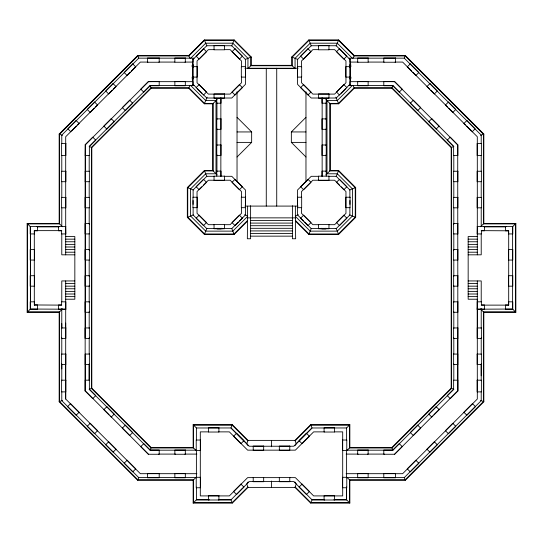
<?xml version="1.0" encoding="UTF-8"?>
<svg xmlns="http://www.w3.org/2000/svg" width="543" height="543" viewBox="0 0 543 543"><rect width="100%" height="100%" fill="white"/><g stroke="black" fill="none" stroke-linecap="round" stroke-linejoin="round"><path stroke-width="0.81" d="M195.847 477.521L193.152 480.216L137.65 480.216L59.167 401.732L59.167 312.279L62.431 309.015M61.78 368.894L61.78 363.858M61.78 354.627L61.78 337.841M61.78 328.61L61.78 323.574M196.871 473.686L140.359 473.686L65.696 399.024L65.696 323.078M89.201 146.474L150.092 85.584L193.96 85.584L192.867 84.491L192.867 81.667L148.47 81.667L85.285 144.852L85.122 390.98L85.122 380.181L89.364 380.181L89.364 389.222L95.758 395.616L92.758 398.61L85.122 390.98M89.201 380.019L89.201 364.014M89.201 354.07L89.201 337.895M195.847 450.262L193.152 447.568L151.178 447.568L91.815 388.204L91.815 147.56L151.178 88.197L188.74 88.197L204.358 103.815L212.741 103.815L217.064 99.491M347.153 477.521L349.848 480.216L349.848 503.069L346.583 499.804L346.583 487.105M453.799 380.181L453.799 364.014M453.799 354.07L453.799 337.895M457.715 380.181L457.715 364.516M457.715 354.07L457.715 338.398M457.878 390.98L457.878 380.181L453.636 380.181L453.636 389.222L447.242 395.616L450.242 398.61L457.878 390.98L457.715 144.852L394.53 81.667L350.133 81.667L350.133 84.491L349.04 85.584L392.908 85.584L453.799 146.474M481.22 391.537L481.22 400.646L404.264 477.602L346.319 477.602M481.22 380.772L481.22 364.516M481.22 354.627L481.22 337.841M349.848 480.216L405.35 480.216L483.833 401.732L483.833 312.279L480.569 309.015M193.152 447.568L193.152 424.714L232.323 424.714L247.995 440.387L246.739 443.875L248.137 445.817M349.848 503.069L310.677 503.069L295.005 487.397L296.261 483.908L294.863 481.967M188.74 88.197L189.738 85.787M204.358 103.815L207.121 97.136M231.691 45.931L234.176 39.931L251.205 56.961L251.205 65.343L247.941 68.608L247.941 58.318L232.825 43.196L205.709 43.196L190.593 58.318L189.738 57.965L188.74 55.549L137.65 55.549L59.167 134.04L59.167 223.485L62.431 226.75M217.064 174.839L212.741 170.516L204.358 170.516L187.328 187.545L187.328 217.37L204.358 234.4L206.842 228.399M137.65 480.216L138.709 477.664M148.402 454.26L140.773 446.624L143.766 443.631L150.16 450.018L159.201 450.018L159.201 454.26L148.402 454.26L110.324 415.945M196.681 450.181L150.092 450.181L151.178 447.568M336.158 45.931L338.642 39.931L354.26 55.549L405.35 55.549L483.833 134.04L483.833 223.485L480.569 226.75M354.26 55.549L353.262 57.965L352.407 58.318L337.291 43.196L310.175 43.196L295.059 58.318L295.059 68.608L247.941 68.608M295.657 221.232L308.824 234.4L311.309 228.399M232.323 424.714L230.972 427.979L246.773 443.78M336.158 176.509L338.642 170.516L330.259 170.516L325.936 174.839M347.153 450.262L349.848 447.568L391.822 447.568L451.185 388.204L451.185 147.56L391.822 88.197L392.908 85.584M394.53 81.667L383.799 81.504L383.799 85.746L392.84 85.746L399.234 92.14L402.227 89.14L394.598 81.504M404.291 58.101L405.35 55.549M310.677 503.069L312.028 499.804L300.91 488.686M248.137 481.967L246.739 483.908L247.995 487.397L232.323 503.069L193.152 503.069L193.152 480.216M294.863 445.817L296.261 443.875L295.005 440.387L310.677 424.714L349.848 424.714L349.848 447.568M70.746 131.691L65.696 136.741L65.696 254.823M71.669 130.768L76.448 125.99M77.642 124.795L94.367 108.071M95.561 106.876L112.286 90.152M113.48 88.957L130.205 72.233M131.399 71.038L140.359 62.078L147.934 62.078M85.122 144.791L92.758 137.155L95.758 140.155L89.364 146.542L89.364 155.583L85.122 155.583L85.285 144.852M148.402 81.504L140.773 89.14L143.766 92.14L150.16 85.746L159.201 85.746L159.201 81.504L148.47 81.667M188.74 55.549L204.358 39.931L234.176 39.931M184.973 62.078L192.867 62.078L192.867 59.255L193.96 58.162L138.737 58.162L61.78 135.119L61.78 143.42M192.548 62.078L192.548 64.909L192.113 65.343L192.113 66.653L192.846 66.653L192.846 77.099L192.113 77.099L192.548 81.667M65.696 226.723L65.859 233.931L61.617 233.931L61.617 230.802L58.488 230.802L58.488 226.56L65.859 226.56M59.167 312.279L27.15 312.279L30.415 309.015L30.415 226.75L27.15 223.485L59.167 223.485M61.78 305.125L34.467 304.962L37.596 304.962L37.596 309.205L30.225 309.205L30.225 301.833L34.467 301.833L34.467 304.962M295.059 68.608L291.795 65.343L291.795 56.961L308.824 39.931L338.642 39.931M201.82 186.799L197.041 191.57L197.041 213.345L208.383 224.68L214.241 224.68M203.605 185.007L208.383 180.228L230.151 180.228L241.492 191.57L241.492 197.435M237.033 157.008L251.653 142.388L251.653 131.942L237.033 117.322M305.967 157.008L291.347 142.388L291.347 131.942L305.967 117.322M350.452 81.667L350.452 78.837L350.887 78.402L350.887 77.099L350.154 77.099L350.154 66.653L350.887 66.653L350.452 62.078M339.796 94.462L336.239 98.018L311.22 98.018L297.591 84.382L297.591 59.363L311.22 45.734L336.239 45.734L349.875 59.363L349.875 66.87M340.984 93.274L345.728 88.529M346.753 87.504L349.875 84.382L349.875 76.875M352.407 85.434L337.291 100.55L326.995 100.55L326.995 173.78L337.291 173.78L352.407 188.896L352.407 216.012L337.291 231.135L310.175 231.135L295.657 216.616M325.936 99.491L330.259 103.815L338.642 103.815L354.26 88.197L391.822 88.197M238.296 222.08L231.78 228.596L206.761 228.596L193.125 214.967L193.125 207.46M239.483 220.892L245.409 214.967L245.409 189.948L231.78 176.312L224.273 176.312M247.628 206.211L247.343 238.757L250.608 238.757L250.608 205.722M247.343 216.616L232.825 231.135L205.709 231.135L190.593 216.012L190.593 188.896L205.709 173.78L216.005 173.78L216.005 100.55L205.709 100.55L190.593 85.434M247.343 220.648L234.006 233.985L204.528 233.985L187.735 217.193L187.735 187.715L204.528 170.93L213.148 170.93L213.148 103.401L204.528 103.401L188.91 87.783L151.008 87.783L91.4 147.391L91.4 388.381L151.008 447.982L193.559 447.982L193.559 425.128L232.153 425.128L247.839 440.814M204.358 234.4L234.176 234.4L247.343 221.232M308.824 234.4L338.642 234.4L355.672 217.37L355.672 187.545L338.642 170.516M193.152 503.069L196.417 499.804L196.417 487.105M242.09 488.686L230.985 499.825L218.327 499.825L230.972 499.804L232.323 503.069M242.192 488.625L249.264 481.546L293.736 481.546L300.808 488.625M247.839 486.969L232.153 502.655L193.559 502.655L193.559 479.802L137.827 479.802L59.581 401.562L59.581 311.872L27.564 311.872L27.564 223.899L59.581 223.899L59.581 134.209L137.827 55.963L188.91 55.963L204.528 40.345L234.006 40.345L250.798 57.137L250.798 65.757L292.202 65.757L292.202 57.137L308.994 40.345L338.472 40.345L354.09 55.963L405.173 55.963L483.419 134.209L483.419 223.899L515.436 223.899L515.436 311.872L483.419 311.872L483.419 401.562L405.173 479.802L349.441 479.802L349.441 502.655L310.847 502.655L295.161 486.969M295.161 440.814L310.847 425.128L349.441 425.128L349.441 447.982L391.992 447.982L451.6 388.381L451.6 147.391L391.992 87.783L354.09 87.783L338.472 103.401L329.852 103.401L329.852 170.93L338.472 170.93L355.265 187.715L355.265 217.193L338.472 233.985L308.994 233.985L295.657 220.648M508.533 230.802L508.533 233.931L512.775 233.931L512.775 226.56L505.404 226.56L505.404 230.802L508.533 230.802L481.22 230.639M512.585 226.75L515.85 223.485L483.833 223.485M296.227 443.78L312.028 427.979L346.61 427.959L349.848 424.714M477.141 309.205L484.512 309.205L484.512 304.962L481.383 304.962L481.383 301.833L477.141 301.833L477.141 309.205L512.612 309.042L515.85 312.279L483.833 312.279M346.319 450.181L392.908 450.181L453.799 389.29M432.676 415.945L394.598 454.26L383.799 454.26L383.799 450.018L392.84 450.018L399.234 443.631L402.227 446.624L394.598 454.26M433.871 414.757L457.118 391.51M349.488 85.584L350.5 84.64L350.133 84.491M245.212 59.445L251.205 56.961M192.867 84.491L192.5 84.64L193.512 85.584M358.027 62.078L350.133 62.078L350.133 59.255L350.5 59.106M187.328 217.37L193.322 214.885M451.185 147.56L453.738 146.501M457.715 144.852L450.242 137.155L447.242 140.155L453.636 146.542L453.636 155.583L457.878 155.583L457.878 144.791M480.569 135.39L483.833 134.04M349.678 190.03L355.672 187.545M292.392 205.722L292.392 238.757L295.657 238.757L295.372 215.883L298.345 214.655M59.167 401.732L62.431 400.374M89.262 389.263L91.815 388.204M214.241 49.651L208.383 49.651L197.041 60.986L197.041 82.76L208.383 94.102L230.151 94.102L241.492 82.76L241.492 76.896M224.293 49.651L230.151 49.651L241.492 60.986L241.492 66.85M318.707 49.651L312.849 49.651L301.508 60.986L301.508 66.85M328.759 49.651L334.617 49.651L345.959 60.986L345.959 82.76L334.617 94.102L312.849 94.102L301.508 82.76L301.508 76.896M158.875 62.078L174.873 62.078M368.127 62.078L384.125 62.078M395.066 62.078L402.641 62.078L411.601 71.038M192.548 64.909L193.349 64.909L193.349 67.366M350.452 64.909L349.651 64.909L349.651 67.366M251.205 65.343L291.795 65.343M244.92 68.242L298.08 68.242M192.548 78.837L193.349 78.837L193.349 77.201M350.452 78.837L349.651 78.837L349.651 77.201M237.033 131.942L251.653 131.942M291.347 131.942L305.967 131.942M237.033 142.388L251.653 142.388M291.347 142.388L305.967 142.388M214.261 176.312L206.761 176.312L193.125 189.948L193.125 197.455M318.727 176.312L311.22 176.312L297.591 189.948L297.591 214.967L303.517 220.892M328.739 176.312L336.239 176.312L349.875 189.948L349.875 197.455M193.091 200.496L193.091 204.412M349.909 200.496L349.909 204.412M244.92 206.089L298.08 206.089M247.343 217.865L295.657 217.865M250.608 220.478L292.392 220.478M250.608 223.092L292.392 223.092M224.293 224.68L230.151 224.68L241.492 213.345L241.492 207.48M318.707 224.68L312.849 224.68L301.508 213.345L301.508 207.48M328.759 224.68L334.617 224.68L345.959 213.345L345.959 191.57L341.18 186.799M250.608 225.705L292.392 225.705M477.141 226.56L484.512 226.56L484.512 230.802L481.383 230.802L481.383 233.931L477.141 233.931L477.304 226.723M37.114 226.723L58.97 226.723M484.03 226.723L505.886 226.723M37.155 226.75L59.065 226.75M483.935 226.75L505.845 226.75M250.608 228.311L292.392 228.311M34.304 305.125L34.304 230.639L61.78 230.639M34.467 230.802L37.596 230.802L37.596 226.56L30.225 226.56L30.225 233.931L34.467 233.931L34.304 230.639M250.608 230.924L292.392 230.924M250.608 233.538L292.392 233.538M250.608 236.151L292.392 236.151M65.696 236.544L74.839 236.544L74.839 299.22L65.696 299.22M477.304 236.544L468.161 236.544L468.161 299.22L477.304 299.22L477.304 399.024L402.641 473.686L346.129 473.686M65.696 239.158L74.839 239.158M468.161 239.158L477.304 239.158M65.696 241.764L74.839 241.764M468.161 241.764L477.304 241.764M65.696 244.377L74.839 244.377M468.161 244.377L477.304 244.377M65.696 246.99L74.839 246.99M468.161 246.99L477.304 246.99M65.696 249.604L74.839 249.604M468.161 249.604L477.304 249.604M65.696 252.21L74.839 252.21M468.161 252.21L477.304 252.21M74.839 254.823L61.78 254.823L61.78 233.931M468.161 254.823L481.22 254.823L481.22 233.931M74.839 280.941L61.78 280.941L61.78 301.833M468.161 280.941L481.22 280.941L481.22 301.833M65.696 283.555L74.839 283.555M468.161 283.555L477.304 283.555M65.696 286.168L74.839 286.168M468.161 286.168L477.304 286.168M65.696 288.774L74.839 288.774M468.161 288.774L477.304 288.774M65.696 291.387L74.839 291.387M468.161 291.387L477.304 291.387M65.696 294.001L74.839 294.001M468.161 294.001L477.304 294.001M65.696 296.614L74.839 296.614M468.161 296.614L477.304 296.614M508.533 304.962L505.404 304.962L505.404 309.205L512.775 309.205L512.775 301.833L508.533 301.833L508.696 305.125L481.22 305.125M65.859 309.205L58.488 309.205L58.488 304.962L61.617 304.962L61.617 301.833L65.859 301.833L65.859 309.205L30.388 309.042L30.388 226.723M193.152 424.714L196.417 427.979L230.985 427.959L249.264 446.237L293.736 446.237L312.015 427.959L310.677 424.714M208.607 431.875L200.306 431.875L200.306 495.908L229.363 495.908L247.642 477.63L253.418 477.63M218.571 431.875L229.363 431.875L247.642 450.154L295.358 450.154L313.637 431.875L324.429 431.875M334.393 431.875L342.694 431.875L342.694 495.908L313.637 495.908L295.358 477.63L289.446 477.63M247.995 440.387L295.005 440.387M158.624 454.097L175.538 454.097M184.844 454.097L196.871 454.097M346.129 454.097L358.156 454.097M367.462 454.097L384.376 454.097M196.681 477.602L138.737 477.602L61.78 400.646L61.78 391.537M263.321 477.63L279.333 477.63M247.995 487.397L295.005 487.397M346.583 499.804L333.938 499.804L346.61 499.825L346.61 487.146M291.795 56.961L297.788 59.445M192.5 59.106L192.867 59.255M349.678 214.885L355.672 217.37M59.167 134.04L62.431 135.39M89.262 146.501L91.815 147.56M187.328 187.545L193.322 190.03M244.655 214.655L247.628 215.883M451.185 388.204L453.738 389.263M480.569 400.374L483.833 401.732M412.795 72.233L429.52 88.957M430.714 90.152L447.439 106.876M448.633 108.071L465.358 124.795M466.552 125.99L471.331 130.768M472.254 131.691L477.304 136.741L477.304 254.823M350.133 59.255L349.04 58.162L404.264 58.162L481.22 135.119L481.22 143.42M339.395 185.007L334.617 180.228L312.849 180.228L301.508 191.57L301.508 197.435M196.247 87.504L193.125 84.382L193.125 76.875M197.272 88.529L202.016 93.274M203.204 94.462L206.761 98.018L231.78 98.018L245.409 84.382L245.409 59.363L231.78 45.734L206.761 45.734L193.125 59.363L193.125 66.87M304.704 222.08L311.22 228.596L336.239 228.596L349.875 214.967L349.875 207.46M89.201 389.29L150.092 450.181M85.882 391.51L109.129 414.757M353.262 85.787L354.26 88.197M335.879 97.136L338.642 103.815M308.824 39.931L311.309 45.931M336.158 228.399L338.642 234.4M391.822 447.568L392.908 450.181M404.291 477.664L405.35 480.216M204.358 39.931L206.842 45.931M231.691 228.399L234.176 234.4M204.358 170.516L206.842 176.509M137.65 55.549L138.709 58.101M150.092 85.584L151.178 88.197M515.85 223.485L515.85 312.279M512.612 226.723L512.612 309.042M508.696 230.639L508.696 305.125M481.22 155.583L481.22 171.255M481.22 181.701L481.22 197.367M481.22 207.813L481.22 226.343M481.22 308.58L481.22 328.61M481.22 363.858L481.22 375.804M477.304 280.941L477.304 301.833M477.304 307.738L477.304 327.952M453.799 155.583L453.799 171.255M453.799 181.701L453.799 197.367M453.799 207.813L453.799 224.144M453.799 233.375L453.799 250.16M453.799 260.049L453.799 276.373M453.799 285.604L453.799 302.39M453.799 311.621L453.799 328.624M346.61 427.959L346.61 440.027M346.61 450.473L346.61 477.84M330.259 103.815L330.259 170.516M326.777 228.773L326.777 228.372L320.689 228.372L320.689 228.773M326.221 98.242L326.221 103.211L321.979 103.211L321.979 98.242M326.221 176.088L326.221 171.12L321.979 171.12L321.979 176.088M326.058 102.702L326.058 119.541M326.058 128.772L326.058 145.558M326.058 154.789L326.058 171.629M325.691 228.291L325.691 228.949L321.775 228.949L321.775 228.291M322.142 97.842L322.142 176.489M305.967 91.74L305.967 181.769M295.372 206.211L295.372 215.883M276.726 68.242L276.726 206.089M271.5 440.387L271.5 446.76M271.5 481.023L271.5 487.397M266.274 68.242L266.274 206.089M237.033 91.74L237.033 181.769M222.311 228.773L222.311 228.372L216.223 228.372L216.223 228.773M221.225 228.291L221.225 228.949L217.309 228.949L217.309 228.291M221.021 98.242L221.021 103.211L216.779 103.211L216.779 98.242M221.021 176.088L221.021 171.12L216.779 171.12L216.779 176.088M220.858 97.842L220.858 176.489M216.942 102.702L216.942 119.541M216.942 128.772L216.942 145.558M216.942 154.789L216.942 171.629M212.741 103.815L212.741 170.516M196.39 427.959L196.39 440.027M196.39 450.473L196.39 477.84M89.201 155.583L89.201 171.255M89.201 181.701L89.201 197.367M89.201 207.813L89.201 224.144M89.201 233.375L89.201 250.16M89.201 260.049L89.201 276.373M89.201 285.604L89.201 302.39M89.201 311.621L89.201 328.624M89.201 364.516L89.201 380.181M85.285 155.583L85.285 171.255M85.285 181.701L85.285 338.398M85.285 364.516L85.285 380.181M65.696 280.941L65.696 327.952M65.696 364.516L65.696 380.181M65.696 391.883L65.696 399.024M61.78 155.583L61.78 171.255M61.78 181.701L61.78 197.367M61.78 207.813L61.78 226.343M61.78 308.58L61.78 327.952M61.78 364.516L61.78 380.772M27.15 223.485L27.15 312.279M453.636 354.07L453.636 364.516L457.878 364.516L457.878 354.07L453.636 354.07M477.141 380.181L477.141 391.883L481.383 391.883L481.383 380.181L477.141 380.181M477.141 354.07L477.141 364.516L481.383 364.516L481.383 354.07L477.141 354.07M76.135 120.532L67.861 128.806L70.862 131.806L79.135 123.532L76.135 120.532M94.604 102.07L87.219 109.455L90.213 112.449L97.604 105.064L94.604 102.07M113.073 83.602L105.681 90.986L108.681 93.987L116.066 86.595L113.073 83.602M132.75 63.918L124.15 72.518L127.15 75.518L135.75 66.918L132.75 63.918M111.227 118.686L103.835 126.071L106.835 129.071L114.22 121.686L111.227 118.686M129.689 100.217L122.304 107.609L125.304 110.602L132.689 103.218L129.689 100.217M203.523 48.741L196.132 56.126L199.132 59.126L206.516 51.741L203.523 48.741M199.132 84.62L196.132 87.62L203.523 95.005L206.516 92.011L199.132 84.62M235.01 48.741L232.017 51.741L239.402 59.126L242.402 56.126L235.01 48.741M239.402 84.62L232.017 92.011L235.01 95.005L242.402 87.62L239.402 84.62M307.99 48.741L300.598 56.126L303.598 59.126L310.983 51.741L307.99 48.741M203.523 179.326L196.132 186.711L199.132 189.711L206.516 182.319L203.523 179.326M303.598 84.62L300.598 87.62L307.99 95.005L310.983 92.011L303.598 84.62M339.477 48.741L336.484 51.741L343.868 59.126L346.868 56.126L339.477 48.741M199.132 215.204L196.132 218.205L203.523 225.589L206.516 222.589L199.132 215.204M235.01 179.326L232.017 182.319L239.402 189.711L242.402 186.711L235.01 179.326M343.868 84.62L336.484 92.011L339.477 95.005L346.868 87.62L343.868 84.62M239.402 215.204L232.017 222.589L235.01 225.589L242.402 218.205L239.402 215.204M70.536 403.632L67.536 406.632L76.135 415.232L79.135 412.232L70.536 403.632M410.25 63.918L407.25 66.918L415.85 75.518L418.85 72.518L410.25 63.918M307.99 179.326L300.598 186.711L303.598 189.711L310.983 182.319L307.99 179.326M90.213 423.316L87.219 426.309L94.604 433.701L97.604 430.701L90.213 423.316M106.835 406.693L103.835 409.693L111.227 417.078L114.22 414.078L106.835 406.693M413.311 100.217L410.311 103.218L417.696 110.602L420.696 107.609L413.311 100.217M429.927 83.602L426.934 86.595L434.319 93.987L437.319 90.986L429.927 83.602M303.598 215.204L300.598 218.205L307.99 225.589L310.983 222.589L303.598 215.204M339.477 179.326L336.484 182.319L343.868 189.711L346.868 186.711L339.477 179.326M108.681 441.785L105.681 444.778L113.073 452.163L116.066 449.17L108.681 441.785M125.304 425.162L122.304 428.155L129.689 435.547L132.689 432.547L125.304 425.162M431.773 118.686L428.78 121.686L436.165 129.071L439.165 126.071L431.773 118.686M448.396 102.07L445.396 105.064L452.787 112.449L455.781 109.455L448.396 102.07M343.868 215.204L336.484 222.589L339.477 225.589L346.868 218.205L343.868 215.204M127.15 460.247L124.15 463.247L132.75 471.847L135.75 468.847L127.15 460.247M466.865 120.532L463.865 123.532L472.138 131.806L475.139 128.806L466.865 120.532M236.544 433.287L233.544 436.287L240.936 443.672L243.929 440.678L236.544 433.287M240.936 484.112L233.544 491.496L236.544 494.497L243.929 487.105L240.936 484.112M306.456 433.287L299.071 440.678L302.064 443.672L309.456 436.287L306.456 433.287M302.064 484.112L299.071 487.105L306.456 494.497L309.456 491.496L302.064 484.112M417.696 425.162L410.311 432.547L413.311 435.547L420.696 428.155L417.696 425.162M436.165 406.693L428.78 414.078L431.773 417.078L439.165 409.693L436.165 406.693M415.85 460.247L407.25 468.847L410.25 471.847L418.85 463.247L415.85 460.247M434.319 441.785L426.934 449.17L429.927 452.163L437.319 444.778L434.319 441.785M452.787 423.316L445.396 430.701L448.396 433.701L455.781 426.309L452.787 423.316M472.464 403.632L463.865 412.232L466.865 415.232L475.464 406.632L472.464 403.632M224.49 45.571L214.044 45.571L214.044 49.807L224.49 49.807L224.49 45.571M328.956 45.571L318.51 45.571L318.51 49.807L328.956 49.807L328.956 45.571M159.201 57.999L147.499 57.999L147.499 62.241L159.201 62.241L159.201 57.999M185.319 57.999L174.866 57.999L174.866 62.241L185.319 62.241L185.319 57.999M368.134 57.999L357.681 57.999L357.681 62.241L368.134 62.241L368.134 57.999M395.501 57.999L383.799 57.999L383.799 62.241L395.501 62.241L395.501 57.999M197.204 66.653L192.962 66.653L192.962 77.099L197.204 77.099L197.204 66.653M245.572 66.653L241.33 66.653L241.33 77.099L245.572 77.099L245.572 66.653M301.67 66.653L297.428 66.653L297.428 77.099L301.67 77.099L301.67 66.653M350.038 66.653L345.796 66.653L345.796 77.099L350.038 77.099L350.038 66.653M185.319 81.504L174.866 81.504L174.866 85.746L185.319 85.746L185.319 81.504M368.134 81.504L357.681 81.504L357.681 85.746L368.134 85.746L368.134 81.504M224.49 93.939L214.044 93.939L214.044 98.174L224.49 98.174L224.49 93.939M328.956 93.939L318.51 93.939L318.51 98.174L328.956 98.174L328.956 93.939M221.021 118.883L216.779 118.883L216.779 129.329L221.021 129.329L221.021 118.883M326.221 118.883L321.979 118.883L321.979 129.329L326.221 129.329L326.221 118.883M65.859 143.42L61.617 143.42L61.617 155.583L65.859 155.583L65.859 143.42M481.383 143.42L477.141 143.42L477.141 155.583L481.383 155.583L481.383 143.42M221.021 145.001L216.779 145.001L216.779 155.447L221.021 155.447L221.021 145.001M326.221 145.001L321.979 145.001L321.979 155.447L326.221 155.447L326.221 145.001M65.859 171.255L61.617 171.255L61.617 181.701L65.859 181.701L65.859 171.255M89.364 171.255L85.122 171.255L85.122 181.701L89.364 181.701L89.364 171.255M457.878 171.255L453.636 171.255L453.636 181.701L457.878 181.701L457.878 171.255M481.383 171.255L477.141 171.255L477.141 181.701L481.383 181.701L481.383 171.255M224.49 176.156L214.044 176.156L214.044 180.391L224.49 180.391L224.49 176.156M328.956 176.156L318.51 176.156L318.51 180.391L328.956 180.391L328.956 176.156M197.204 197.231L192.962 197.231L192.962 207.677L197.204 207.677L197.204 197.231M245.572 197.231L241.33 197.231L241.33 207.677L245.572 207.677L245.572 197.231M301.67 197.231L297.428 197.231L297.428 207.677L301.67 207.677L301.67 197.231M350.038 197.231L345.796 197.231L345.796 207.677L350.038 207.677L350.038 197.231M65.859 197.367L61.617 197.367L61.617 207.813L65.859 207.813L65.859 197.367M89.364 197.367L85.122 197.367L85.122 207.813L89.364 207.813L89.364 197.367M457.878 197.367L453.636 197.367L453.636 207.813L457.878 207.813L457.878 197.367M481.383 197.367L477.141 197.367L477.141 207.813L481.383 207.813L481.383 197.367M89.364 223.485L85.122 223.485L85.122 233.931L89.364 233.931L89.364 223.485M457.878 223.485L453.636 223.485L453.636 233.931L457.878 233.931L457.878 223.485M224.49 224.524L214.044 224.524L214.044 228.759L224.49 228.759L224.49 224.524M328.956 224.524L318.51 224.524L318.51 228.759L328.956 228.759L328.956 224.524M34.467 249.604L30.225 249.604L30.225 260.049L34.467 260.049L34.467 249.604M89.364 249.604L85.122 249.604L85.122 260.049L89.364 260.049L89.364 249.604M457.878 249.604L453.636 249.604L453.636 260.049L457.878 260.049L457.878 249.604M512.775 249.604L508.533 249.604L508.533 260.049L512.775 260.049L512.775 249.604M34.467 275.715L30.225 275.715L30.225 286.168L34.467 286.168L34.467 275.715M89.364 275.715L85.122 275.715L85.122 286.168L89.364 286.168L89.364 275.715M457.878 275.715L453.636 275.715L453.636 286.168L457.878 286.168L457.878 275.715M512.775 275.715L508.533 275.715L508.533 286.168L512.775 286.168L512.775 275.715M89.364 301.833L85.122 301.833L85.122 312.279L89.364 312.279L89.364 301.833M457.878 301.833L453.636 301.833L453.636 312.279L457.878 312.279L457.878 301.833M65.859 327.952L61.617 327.952L61.617 338.398L65.859 338.398L65.859 327.952M89.364 327.952L85.122 327.952L85.122 338.398L89.364 338.398L89.364 327.952M457.878 327.952L453.636 327.952L453.636 338.398L457.878 338.398L457.878 327.952M481.383 327.952L477.141 327.952L477.141 338.398L481.383 338.398L481.383 327.952M65.859 354.07L61.617 354.07L61.617 364.516L65.859 364.516L65.859 354.07M89.364 354.07L85.122 354.07L85.122 364.516L89.364 364.516L89.364 354.07M65.859 380.181L61.617 380.181L61.617 391.883L65.859 391.883L65.859 380.181M218.91 427.796L208.464 427.796L208.464 432.031L218.91 432.031L218.91 427.796M334.536 427.796L324.09 427.796L324.09 432.031L334.536 432.031L334.536 427.796M200.469 440.027L196.227 440.027L196.227 450.473L200.469 450.473L200.469 440.027M346.773 440.027L342.531 440.027L342.531 450.473L346.773 450.473L346.773 440.027M263.667 446.075L253.221 446.075L253.221 450.317L263.667 450.317L263.667 446.075M289.779 446.075L279.333 446.075L279.333 450.317L289.779 450.317L289.779 446.075M185.319 450.018L174.866 450.018L174.866 454.26L185.319 454.26L185.319 450.018M368.134 450.018L357.681 450.018L357.681 454.26L368.134 454.26L368.134 450.018M159.201 473.523L147.499 473.523L147.499 477.765L159.201 477.765L159.201 473.523M185.319 473.523L174.866 473.523L174.866 477.765L185.319 477.765L185.319 473.523M368.134 473.523L357.681 473.523L357.681 477.765L368.134 477.765L368.134 473.523M395.501 473.523L383.799 473.523L383.799 477.765L395.501 477.765L395.501 473.523M200.469 477.304L196.227 477.304L196.227 487.757L200.469 487.757L200.469 477.304M346.773 477.304L342.531 477.304L342.531 487.757L346.773 487.757L346.773 477.304M263.667 477.467L253.221 477.467L253.221 481.709L263.667 481.709L263.667 477.467M289.779 477.467L279.333 477.467L279.333 481.709L289.779 481.709L289.779 477.467M218.91 495.752L208.464 495.752L208.464 499.988L218.91 499.988L218.91 495.752M334.536 495.752L324.09 495.752L324.09 499.988L334.536 499.988L334.536 495.752M209.062 499.804L196.417 499.804L209.048 499.825M324.666 499.804L312.028 499.804L324.673 499.825"/></g></svg>
